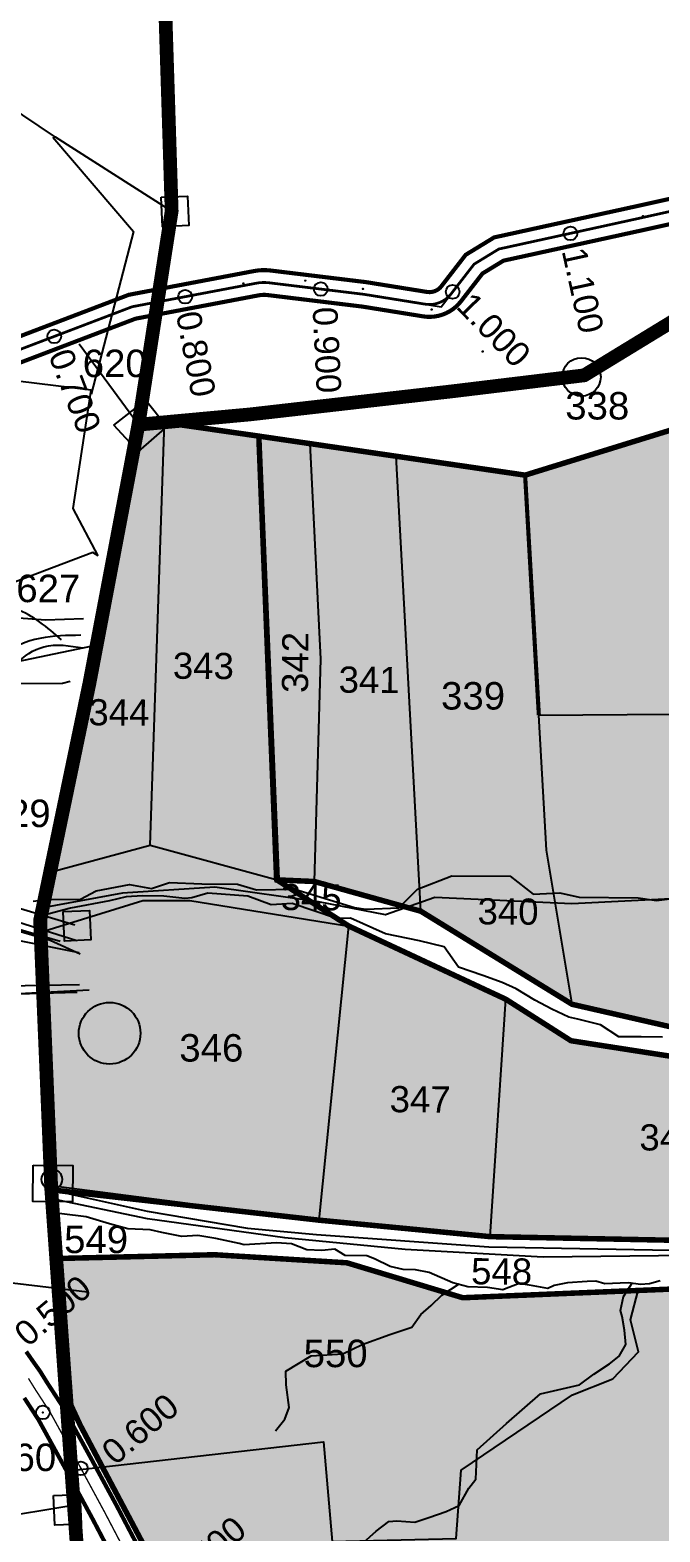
# Model space of a CAD drawing. Header units: inches. Extents: x 215816 to 245985, y 1583903 to 1595496.
# Drawn here: x 222937 to 223395, y 1589748 to 1590841 of the extents above; entities that cross this region are included whole.
import ezdxf
from ezdxf.enums import TextEntityAlignment as Align

# ---------------------------------------------------------------- set-up
doc = ezdxf.new("R2010")
doc.units = ezdxf.units.IN
doc.header["$MEASUREMENT"] = 0
doc.header["$PDMODE"] = 32
doc.header["$PDSIZE"] = 10
doc.linetypes.add('ACAD_ISO03W100', pattern=[30, 12, -18])
doc.linetypes.add('HIDDEN2', pattern=[0.1875, 0.125, -0.0625])
for name, color, linetype in [('BLOCK', 72, 'Continuous'), ('BOUNDRY STONES', 240, 'Continuous'), ('CANAL1', 7, 'Continuous'), ('CSMark', 72, 'Continuous'), ('PLOT', 7, 'Continuous'), ('PLOTS', 7, 'Continuous'), ('PLOTS NO', 7, 'Continuous'), ('ROAD', 1, 'Continuous'), ('ROADS', 1, 'Continuous'), ('STREAM', 4, 'Continuous'), ('STREAMS', 4, 'Continuous'), ('text2', 7, 'Continuous'), ('VILLAGE BOUNDARY STONES', 1, 'Continuous'), ('VILLAGE BOUNDRY', 5, 'Continuous'), ('WUA -18', 3, 'Continuous')]:
    doc.layers.add(name, color=color, linetype=linetype)
doc.styles.add('FONT1', font='Arial')
doc.styles.get("Standard").update_dxf_attribs({"font": 'arial.ttf'})
pattern_1 = [(45, (0, 0), (-0.088388347648, 0.088388347648), [])]

# ---------------------------------------------------------------- blocks, each defined once
blk = doc.blocks.new('CIRCLE-BOX')
for p, q in [((-0.5, 0), (0.5, 0)), ((0, 0.5), (0, -0.5))]:
    blk.add_line(p, q)
blk.add_circle((0, 0), 0.2)

msp = doc.modelspace()

# ---------------------------------------------------------------- hatches: boundary and pattern name
at = {"layer": 'PLOTS NO', "true_color": 0xafd9aa}
h = msp.add_hatch(dxfattribs=at)
h.set_pattern_fill('ANSI31', color=9)
h.set_pattern_definition(pattern_1)
h.paths.add_polyline_path([(224097.22024, 1590324.42202), (224098.02469, 1590230.06473), (224114.85961, 1590231.44868), (224109.74888, 1590096.1288), (223993.19712, 1590079.12515), (223911.72333, 1590063.59869), (223874.51521, 1590079.1338), (223855.50516, 1590041.56498), (223801.37189, 1590027.80934), (223767.82141, 1590030.67635), (223690.10027, 1590022.53766), (223680.30146, 1590036.47274), (223615.8398, 1590053.54569), (223578.45618, 1590058.36957), (223544.09027, 1590093.45281), (223518.89623, 1590107.91187), (223431.59227, 1590109.22299), (223331.39704, 1590132.11556), (223221.18435, 1590199.8988), (223143.65484, 1590221.5337), (223116.66894, 1590222.71366), (223103.21506, 1590545.796), (223140.58209, 1590540.32127), (223203.1699, 1590531.15137), (223297.14113, 1590517.3834), (223504.07205, 1590581.37921), (223569.85732, 1590729.74909), (223647.49093, 1590724.05824), (223706.95809, 1590805.28747), (223809.02996, 1590774.47876), (223857.49216, 1590791.4868), (224031.58451, 1590852.58533), (224017.27854, 1590867.63559), (223950.08058, 1590876.22554), (223910.32065, 1590895.51455), (223891.50001, 1590984.32287), (224011.26846, 1591066.3007), (224050.83878, 1591102.57312), (224092.57296, 1591166.42266), (224129.967, 1591190.14707), (224164.84019, 1591211.13274), (224301.17904, 1591285.44463), (224380.49021, 1591329.53185), (224425.13794, 1591209.37372), (224478.45205, 1591070.79615), (224527.54328, 1590928.09366), (224392.79639, 1590961.29545), (224353.4372, 1591008.56377), (224344.38575, 1590993.60782), (224224.35375, 1591001.26118), (224191.05641, 1591048.89162), (224202.60835, 1590974.43266), (224205.73635, 1590954.27088), (224208.63611, 1590935.58025), (224199.65862, 1590916.25384), (224186.50996, 1590883.34292), (224122.23635, 1590722.46685), (224118.33984, 1590652.92886), (224121.2157, 1590608.14856), (224138.19737, 1590605.63468), (224140.31242, 1590600.11516), (224107.73516, 1590486.73003), (224100.54634, 1590482.92417), (224100.53285, 1590433.50666)])
at = {"layer": 'PLOTS NO', "true_color": 0xf7abae}
h = msp.add_hatch(dxfattribs=at)
h.set_pattern_fill('ANSI31', color=241)
h.set_pattern_definition(pattern_1)
edge = h.paths.add_edge_path()
edge.add_line((222952.08824, 1589997.25257), (222947.00147, 1590197.14587))
edge.add_line((222947.00147, 1590197.14587), (222951.26414, 1590228.44306))
edge.add_line((222951.26414, 1590228.44306), (223015.54163, 1590554.13017))
edge.add_line((223015.54163, 1590554.13017), (223033.79205, 1590555.80739))
edge.add_line((223033.79205, 1590555.80739), (223103.21506, 1590545.796))
edge.add_line((223103.21506, 1590545.796), (223116.1894, 1590222.844))
edge.add_line((223116.1894, 1590222.844), (223168.69558, 1590189.12739))
edge.add_line((223168.69558, 1590189.12739), (223283.15755, 1590135.77649))
edge.add_line((223283.15755, 1590135.77649), (223330.5444, 1590105.60703))
edge.add_line((223330.5444, 1590105.60703), (223467.67009, 1590084.2574))
edge.add_line((223467.67009, 1590084.2574), (223507.42347, 1590065.97225))
edge.add_line((223507.42347, 1590065.97225), (223623.76131, 1590012.46095))
edge.add_line((223623.76131, 1590012.46095), (223658.70547, 1590011.59992))
edge.add_line((223658.70547, 1590011.59992), (223690.89268, 1590014.97045))
edge.add_line((223690.89268, 1590014.97045), (223691.46767, 1590009.47957))
edge.add_line((223691.46767, 1590009.47957), (223844.77168, 1590021.3216))
edge.add_line((223844.77168, 1590021.3216), (223902.60385, 1590033.73165))
edge.add_line((223902.60385, 1590033.73165), (224007.89693, 1590047.61241))
edge.add_line((224007.89693, 1590047.61241), (224091.80249, 1590062.72355))
edge.add_line((224091.80249, 1590062.72355), (224149.18542, 1590063.34613))
edge.add_line((224149.18542, 1590063.34613), (224264.29838, 1590040.3073))
edge.add_line((224264.29838, 1590040.3073), (224326.67591, 1590074.2266))
edge.add_line((224326.67591, 1590074.2266), (224500.37823, 1590103.49531))
edge.add_line((224500.37823, 1590103.49531), (224544.50744, 1590115.85602))
edge.add_line((224544.50744, 1590115.85602), (224565.45675, 1590117.64295))
edge.add_line((224565.45675, 1590117.64295), (224631.19522, 1590123.25028))
edge.add_line((224631.19522, 1590123.25028), (224764.56663, 1590151.52565))
edge.add_line((224764.56663, 1590151.52565), (224842.42378, 1590170.44308))
edge.add_line((224842.42378, 1590170.44308), (224943.0893, 1590194.9024))
edge.add_line((224943.0893, 1590194.9024), (224951.57406, 1590195.30471))
edge.add_line((224951.57406, 1590195.30471), (224963.80533, 1590195.88465))
edge.add_line((224963.80533, 1590195.88465), (225151.65022, 1590208.58171))
edge.add_line((225151.65022, 1590208.58171), (225206.92756, 1590216.04718))
edge.add_line((225206.92756, 1590216.04718), (225300.80839, 1590249.87734))
edge.add_line((225300.80839, 1590249.87734), (225339.59234, 1590253.2556))
edge.add_line((225339.59234, 1590253.2556), (225535.98446, 1590256.87991))
edge.add_line((225535.98446, 1590256.87991), (225640.19525, 1590245.9963))
edge.add_line((225640.19525, 1590245.9963), (225693.23106, 1590227.87902))
edge.add_line((225693.23106, 1590227.87902), (225803.27798, 1590203.17581))
edge.add_line((225803.27798, 1590203.17581), (225890.07972, 1590188.59141))
edge.add_line((225890.07972, 1590188.59141), (226016.74546, 1590159.35181))
edge.add_line((226016.74546, 1590159.35181), (226080.31327, 1590150.93245))
edge.add_line((226080.31327, 1590150.93245), (226080.77066, 1590110.14577))
edge.add_line((226080.77066, 1590110.14577), (226086.12003, 1590098.93576))
edge.add_line((226086.12003, 1590098.93576), (226136.56199, 1590081.96527))
edge.add_line((226136.56199, 1590081.96527), (226134.87541, 1590008.09239))
edge.add_line((226134.87541, 1590008.09239), (226102.58255, 1589949.34068))
edge.add_line((226102.58255, 1589949.34068), (226098.98916, 1589942.80307))
edge.add_line((226098.98916, 1589942.80307), (226054.75494, 1589885.00889))
edge.add_line((226054.75494, 1589885.00889), (225992.97834, 1589815.41427))
edge.add_line((225992.97834, 1589815.41427), (225980.00392, 1589795.64789))
edge.add_line((225980.00392, 1589795.64789), (225929.71883, 1589719.03909))
edge.add_line((225929.71883, 1589719.03909), (225866.64022, 1589622.93953))
edge.add_line((225866.64022, 1589622.93953), (225784.87847, 1589502.74117))
edge.add_line((225784.87847, 1589502.74117), (225778.15699, 1589494.46704))
edge.add_line((225778.15699, 1589494.46704), (225769.69718, 1589478.61132))
edge.add_line((225769.69718, 1589478.61132), (225570.09277, 1589502.35963))
edge.add_line((225570.09277, 1589502.35963), (225530.96674, 1589507.01472))
edge.add_line((225530.96674, 1589507.01472), (225501.4965, 1589517.5142))
edge.add_line((225501.4965, 1589517.5142), (225458.48671, 1589530.30293))
edge.add_line((225458.48671, 1589530.30293), (225341.35958, 1589574.2365))
edge.add_line((225341.35958, 1589574.2365), (225314.00156, 1589584.95926))
edge.add_line((225314.00156, 1589584.95926), (225236.25311, 1589615.22708))
edge.add_line((225236.25311, 1589615.22708), (225191.15303, 1589631.57733))
edge.add_line((225191.15303, 1589631.57733), (225018.66174, 1589679.93301))
edge.add_line((225018.66174, 1589679.93301), (224902.76914, 1589710.67579))
edge.add_line((224902.76914, 1589710.67579), (224837.29806, 1589732.25983))
edge.add_line((224837.29806, 1589732.25983), (224803.96237, 1589739.07004))
edge.add_line((224803.96237, 1589739.07004), (224767.72931, 1589751.19713))
edge.add_line((224767.72931, 1589751.19713), (224550.35438, 1589804.67903))
edge.add_line((224550.35438, 1589804.67903), (224472.08008, 1589826.3955))
edge.add_line((224472.08008, 1589826.3955), (224254.01147, 1589867.79887))
edge.add_line((224254.01147, 1589867.79887), (224005.91563, 1589912.3533))
edge.add_line((224005.91563, 1589912.3533), (223895.44278, 1589930.76023))
edge.add_line((223895.44278, 1589930.76023), (223693.77288, 1589953.06329))
edge.add_line((223693.77288, 1589953.06329), (223637.3089, 1589958.47774))
edge.add_line((223637.3089, 1589958.47774), (223552.84146, 1589959.34639))
edge.add_line((223552.84146, 1589959.34639), (223516.25781, 1589959.90911))
edge.add_line((223516.25781, 1589959.90911), (223480.5266, 1589958.82978))
edge.add_line((223480.5266, 1589958.82978), (223271.58606, 1589962.97926))
edge.add_line((223271.58606, 1589962.97926), (223147.09254, 1589974.96156))
edge.add_line((223147.09254, 1589974.96156), (222952.0967, 1589997.04988))
at = {"layer": 'PLOTS NO', "true_color": 0x105689}
h = msp.add_hatch(color=146, dxfattribs=at)
h.dxf.hatch_style = 1
h.paths.add_polyline_path([(225088.36818, 1589300.66742), (224982.7409, 1589217.45894), (224929.11812, 1589160.94402), (224833.19486, 1589054.78051), (224769.80775, 1589011.29083), (224687.89987, 1589009.47113), (224667.56083, 1589106.79798), (224628.87469, 1589103.07805), (224621.8311, 1589071.34298), (224455.93064, 1589023.91483), (224456.44401, 1589075.81562), (224546.54697, 1589096.64544), (224468.17331, 1589125.20752), (224423.9857, 1589136.5558), (224412.39434, 1589195.55842), (224380.41551, 1589201.47172), (224321.28071, 1589217.29548), (224252.94593, 1589206.20506), (224238.41943, 1589202.02028), (224246.22835, 1589351.44682), (224081.11671, 1589355.63171), (224052.71077, 1589359.33575), (224051.67731, 1589343.33714), (223839.14258, 1589342.69334), (223732.95048, 1589338.56466), (223736.30746, 1589419.37896), (223678.81619, 1589419.5609), (223480.91859, 1589410.38207), (223224.13362, 1589406.10463), (223220.87595, 1589369.8701), (223139.53815, 1589370.68087), (223150.00576, 1589480.72659), (223138.9149, 1589541.90641), (223095.53528, 1589615.34441), (223025.55793, 1589726.79989), (222973.21979, 1589825.54815), (222964.37564, 1589844.5507), (222955.68138, 1589947.03089), (223070.92994, 1589949.79976), (223167.3473, 1589943.93009), (223251.72919, 1589918.49964), (223432.02606, 1589925.96583), (223487.26256, 1589938.39218), (223632.95212, 1589937.73997), (223694.37418, 1589932.30586), (223906.41991, 1589913.54581), (223999.11358, 1589893.55705), (224004.84371, 1589893.90194), (224026.08082, 1589894.76274), (224138.11464, 1589866.33602), (224329.40857, 1589828.67042), (224369.93724, 1589824.78901), (224429.37022, 1589811.92519), (224523.95936, 1589791.4521), (224644.809, 1589758.95545), (224758.15719, 1589731.39467), (224812.90808, 1589715.60304), (224951.6065, 1589674.79778), (224971.7873, 1589671.76907), (225187.6479, 1589609.98878), (225203.79632, 1589593.09417), (225180.62837, 1589462.1215), (225172.92724, 1589422.56073), (225170.67772, 1589396.64103), (225122.10289, 1589331.02079), (225104.25986, 1589313.18619)])

# ---------------------------------------------------------------- linework, layer by layer
at = {"color": 6}
msp.add_point((222946, 1589835, 64), dxfattribs=at)
at = {"color": 3}
msp.add_point((222973.67241, 1589794.23177), dxfattribs=at)
at = {"layer": 'BOUNDRY STONES'}
msp.add_lwpolyline([(223015.54163, 1590554.13017), (222972.44813, 1590612.78706)], dxfattribs=at)
for points in [[(222997.53213, 1590553.80178), (223021.04336, 1590572.05461), (223036.13851, 1590552.817), (223015.46115, 1590534.54389)], [(222938.76772, 1590015.05138), (222967.81486, 1590014.84351), (222967.62474, 1589988.276), (222938.57759, 1589988.48387)]]:
    msp.add_lwpolyline(points, close=True, dxfattribs=at)
for centre, radius in [((223338.21919, 1590588.91442), 13.978), ((222952.50931, 1590004.67974), 7.43909)]:
    msp.add_circle(centre, radius, dxfattribs=at)
at = {"layer": 'CANAL1', "color": 200, "linetype": 'ByBlock', "ltscale": 40, "const_width": 3}
for points in [[(222370.46185, 1590269.84605), (222387.66411, 1590321.45284), (222397.28327, 1590340.69115), (222406.29359, 1590353.08034), (222520.10775, 1590454.24849, -0.086601944), (222531.51233, 1590461.30156), (222818.72406, 1590576.38297), (223008.54115, 1590648.69424), (223099.74484, 1590665.97494, -0.0772232431), (223111.71368, 1590666.37141), (223181.25781, 1590657.91334), (223225.7073, 1590650.76967, 0.2744292189), (223236.15072, 1590654.8964), (223253.89585, 1590677.8172), (223274.59718, 1590690.46801), (223381.06092, 1590713.78864), (223456.43721, 1590730.53892, -0.1408321229)], [(222387.53815, 1590264.15395), (222404.33589, 1590314.54716), (222412.71673, 1590331.30885), (222419.70641, 1590340.91966), (222532.0663, 1590440.79512, -0.086601944), (222538.20723, 1590444.59293), (222825.27594, 1590559.61703), (223013.45885, 1590631.30576), (223103.09574, 1590648.28959, -0.0772232431), (223109.54051, 1590648.50308), (223178.74219, 1590640.08666), (223222.8511, 1590632.99773, 0.2744292189), (223250.38375, 1590643.87729), (223266.10415, 1590664.1828), (223281.40282, 1590673.53199), (223384.93908, 1590696.21136), (223460.34196, 1590712.96756, -0.1408321229)]]:
    msp.add_lwpolyline(points, format="xyb", dxfattribs=at)
at = {"layer": 'CANAL1', "color": 1, "linetype": 'HIDDEN2', "ltscale": 5, "const_width": 2}
msp.add_lwpolyline([(222379, 1590267), (222396, 1590318), (222405, 1590336), (222413, 1590347), (222526.08703, 1590447.5218, -0.086601944), (222534.85978, 1590452.94724), (222822, 1590568), (223011, 1590640), (223101.42029, 1590657.13227, -0.0772232431), (223110.6271, 1590657.43725), (223180, 1590649), (223224.2792, 1590641.8837, 0.2744292189), (223243.26723, 1590649.38684), (223260, 1590671), (223278, 1590682), (223383, 1590705), (223458.38958, 1590721.75324, -0.1408321229)], format="xyb", dxfattribs=at)
at = {"layer": 'CANAL1', "color": 1, "ltscale": 4, "const_width": 3}
for points in [[(222933.80687, 1589879.27343), (222939.65421, 1589870.9033), (222943.7769, 1589865.15085), (222949.28173, 1589856.31245), (222959.94197, 1589839.91747), (222979.97748, 1589803.4755), (222999.61576, 1589767.20317), (223016.67778, 1589734.65474)], [(222932.40827, 1589845.57355), (222942.77203, 1589829.63453), (222962.42052, 1589793.8965), (222981.96424, 1589757.79883), (222999.07822, 1589725.15126)]]:
    msp.add_lwpolyline(points, dxfattribs=at)
at = {"layer": 'CANAL1', "color": 1, "linetype": 'HIDDEN2', "ltscale": 40, "const_width": 1}
msp.add_lwpolyline([(222935.41699, 1589859.78266), (222940.80199, 1589851.13666), (222951.31399, 1589834.96966), (222971.15599, 1589798.87966), (222990.74699, 1589762.69466), (223007.83499, 1589730.09666)], dxfattribs=at)
at = {"layer": 'CSMark', "linetype": 'Continuous'}
for p in [(223330.16014, 1590693.42555), (223049.57474, 1590647.3089), (223148.33284, 1590652.85141), (223244.38461, 1590650.83012), (222954.2402, 1590618.37722)]:
    msp.add_point(p, dxfattribs=at)
at = {"layer": 'PLOT'}
for points in [[(223039.74176, 1590709.64166), (222955.24767, 1590763.35286), (222849.24741, 1590834.6194), (222738.55073, 1590833.93276), (222581.41662, 1590878.59639), (222504.11184, 1590858.30687), (222487.38657, 1590709.02318), (222377.94717, 1590714.97424), (222314.75729, 1590726.74471), (222353.47971, 1590944.28918)], [(222986.28789, 1590458.6938), (222967.92386, 1590493.10407), (222981.09701, 1590579.29142), (222887.79287, 1590590.64169), (222812.23628, 1590592.6808), (222704.18293, 1590594.71225), (222538.71037, 1590607.59808), (222525.05166, 1590590.02855), (222512.88642, 1590595.61974), (222512.9629, 1590707.12392), (222532.02036, 1590716.99591), (222541.18572, 1590808.83033), (222504.11184, 1590858.30687)], [(220463.65308, 1590822.56167), (220794.69937, 1590771.69046), (220843.00966, 1590766.7813), (220908.74046, 1590757.30781), (220947.2879, 1590752.3969), (220956.10672, 1590751.50704), (220973.10127, 1590775.20176), (221077.47883, 1590763.38905), (221286.97386, 1590736.08559), (221369.94745, 1590728.87955), (221475.99311, 1590725.0418), (221603.99051, 1590660.25522), (221779.40968, 1590572.67321), (221847.6671, 1590547.32015), (222117.12388, 1590453.7959), (222426.76591, 1590340.55005), (222681.79154, 1590255.91574), (222819.13988, 1590217.22308), (222951.14311, 1590178.80839), (222973.16414, 1590168.84195)], [(222986.28789, 1590458.6938), (222982.38925, 1590461.01574), (222906.57493, 1590432.49387), (222808.27341, 1590438.95048), (222768.50797, 1590447.24397), (222688.32111, 1590437.48494), (222580.83607, 1590455.84553), (222572.87115, 1590547.02647), (222538.71037, 1590607.59808), (222573.44587, 1590777.89702), (222541.18572, 1590808.83033)], [(222953.25122, 1590763.46767), (223012.06281, 1590694.85188), (222981.05771, 1590576.24251)], [(221483.30848, 1590731.67172), (221589.94841, 1590680.66953), (221778.90041, 1590584.76537), (221880.98443, 1590549.66328), (222016.71773, 1590502.14856), (222106.82323, 1590469.3489), (222181.54217, 1590441.98427), (222339.33384, 1590382.23424), (222592.88102, 1590297.9782), (222820.75981, 1590234.67066), (222853.53424, 1590224.67029), (222969.21423, 1590190.0191)], [(222965.72555, 1590367.10647), (222960.23811, 1590365.60332), (222887.58461, 1590365.13522), (222767.4761, 1590363.13267), (222595.0516, 1590339.3404), (222529.92464, 1590358.08926), (222434.29658, 1590385.80054), (222347.59091, 1590442.01637), (222200.15258, 1590536.2069), (222126.619, 1590580.68679), (222045.15449, 1590635.72284), (221970.3758, 1590665.09175)], [(221987.43532, 1590669.24293), (222047.90175, 1590640.88424), (222126.25565, 1590592.30819), (222203.54167, 1590545.38878), (222271.89822, 1590501.27686), (222333.65349, 1590463.60834), (222436.98132, 1590394.81889), (222545.03265, 1590375.62343), (222610.01402, 1590355.83898), (222622.67451, 1590377.50934), (222714.53663, 1590410.88573), (222818.12463, 1590422.90243), (222911.8474, 1590414.60564), (222947.8453, 1590412.12808), (222975.63444, 1590412.94219)], [(221846.89235, 1590543.1255), (221883.84331, 1590532.13424), (221974.52501, 1590498.4901), (222105.24587, 1590453.03465), (222181.68418, 1590425.49539), (222335.46771, 1590369.94674), (222427.23331, 1590337.68453), (222587.30025, 1590280.57106), (222701.64952, 1590241.22392), (222779.80127, 1590218.95403), (222804.58231, 1590207.65089), (222876.55892, 1590189.06025), (222972.11274, 1590169.81594)], [(222136.72532, 1590219.21215), (222185.78163, 1590216.4771), (222272.29842, 1590180.86842), (222296.69794, 1590178.43969), (222553.83007, 1590170.88188), (222623.23432, 1590134.4517), (222619.77072, 1590117.40997), (222631.43701, 1590108.43184), (222643.9932, 1590055.86843), (222601.40383, 1589952.36441), (222650.0147, 1589951.72034), (222805.14815, 1589909.96556), (222831.65012, 1589939.29406), (222927.65561, 1589928.9219), (222978.42467, 1589922.84097)], [(222747.49673, 1590168.56783), (222769.57738, 1590158.83751), (222859.16329, 1590150.10202), (222906.56588, 1590145.39913), (222972.62111, 1590146.59491)], [(222970.93623, 1590140.704), (222909.97504, 1590138.92676), (222767.02858, 1590147.74179), (222742.10677, 1590155.5917), (222707.28781, 1590142.75759), (222676.84491, 1590138.8654), (222631.43701, 1590108.43184), (222571.56779, 1590077.07656), (222487.89086, 1590070.72528), (222424.15374, 1590070.02268), (222289.23679, 1590027.55024), (222209.07527, 1590024.55644)], [(221871.32197, 1589602.09288), (221993.53757, 1589643.38382), (222062.77466, 1589688.00147), (222113.5543, 1589640.09879), (222216.43873, 1589590.81536), (222346.55414, 1589743.31273), (222482.88691, 1589854.56437), (222653.51697, 1589840.3943), (222799.79128, 1589794.97853), (222913.44725, 1589758.4304), (222963.45372, 1589766.75383)]]:
    msp.add_lwpolyline(points, dxfattribs=at)
at = {"layer": 'PLOTS', "const_width": 3}
msp.add_lwpolyline([(223307.14945, 1590342.7137), (223297.14113, 1590517.3834), (223504.07205, 1590581.37921), (223569.85732, 1590729.74909)], dxfattribs=at)
at = {"layer": 'PLOTS'}
for points in [[(223024.02708, 1590247.89516), (223034.46296, 1590555.86905)], [(223034.46296, 1590555.86905), (223297.14113, 1590517.3834)], [(223103.21506, 1590545.796), (223112.38364, 1590317.57557), (223116.1894, 1590222.844)], [(223143.65484, 1590221.5337), (223148.45704, 1590383.52808), (223140.58209, 1590540.32127)], [(223221.18435, 1590199.8988), (223203.1699, 1590531.15137)], [(223518.89623, 1590107.91187), (223431.59227, 1590109.22299), (223331.39704, 1590132.11556), (223312.78321, 1590244.39063), (223307.14945, 1590342.7137), (223403.47707, 1590343.28349), (223496.9339, 1590351.478), (223493.85621, 1590450.03337), (223607.9787, 1590443.35184)], [(222951.26414, 1590228.44306), (223024.02708, 1590247.89516), (223116.66894, 1590222.71366), (223150.18951, 1590221.24798), (223221.18435, 1590199.8988), (223331.39704, 1590132.11556)], [(222944.26487, 1590184.63692), (223018.81465, 1590207.68711), (223053.03767, 1590207.69896), (223168.69558, 1590189.12739), (223283.15755, 1590135.77649), (223330.5444, 1590105.60703), (223467.67009, 1590084.2574), (223507.42347, 1590065.97225), (223592.87881, 1590026.66581), (223623.76131, 1590012.46095), (223658.70547, 1590011.59992), (223690.89268, 1590014.97045), (223690.10027, 1590022.53766), (223678.25581, 1590039.38191)], [(222951.96663, 1590000.16531), (223147.09254, 1589974.96156), (223168.69558, 1590189.12739)], [(223147.09254, 1589974.96156), (223271.58606, 1589962.97926), (223283.15755, 1590135.77649)], [(223271.58606, 1589962.97926), (223480.5266, 1589958.82978), (223514.91372, 1589999.47622), (223507.42347, 1590065.97225)], [(222955.68138, 1589947.03089), (223070.92994, 1589949.79976), (223167.3473, 1589943.93009), (223251.72919, 1589918.49964), (223334.68001, 1589921.93468), (223432.02606, 1589925.96583)], [(222966.73637, 1589792.7746), (223150.2176, 1589813.46822), (223156.72177, 1589740.98196), (223246.84991, 1589743.13378), (223250.56422, 1589792.8905), (223331.70779, 1589847.80225), (223361.04372, 1589859.52458), (223379.68999, 1589879.07937), (223373.88701, 1589902.38878), (223379.37151, 1589923.78538)]]:
    msp.add_lwpolyline(points, dxfattribs=at)
at = {"layer": 'ROAD'}
for points in [[(222970.6864, 1590178.3123), (222373.5778, 1590367.20935), (222011.43076, 1590500.53724), (221780.64498, 1590582.4987), (221587.70582, 1590675.81742), (221484.12062, 1590725.15306)], [(222958.44654, 1590177.90549), (222765.11225, 1590234.21168), (222423.91339, 1590343.11146), (222130.59149, 1590451.35825)], [(222631.52191, 1590278.27113), (222687.05733, 1590307.7808), (222780.51493, 1590339.76717), (222846.3568, 1590357.98483), (222893.45072, 1590374.58192), (222982.02347, 1590393.03105)], [(222706.77444, 1590159.19524), (222750.46551, 1590159.9258), (222778.95007, 1590153.34168), (222909.97504, 1590138.92676), (222979.71992, 1590142.78217)]]:
    msp.add_lwpolyline(points, dxfattribs=at)
at = {"layer": 'ROADS'}
for points in [[(223500.04128, 1590213.70253), (223331.11824, 1590205.26728), (223231.44169, 1590209.93255), (223195.44287, 1590197.19149), (223146.72862, 1590206.6213), (223071.29874, 1590217.39393), (223003.81959, 1590213.06652), (222945.83717, 1590202.35955)], [(222952.0967, 1589997.04988), (223021.90027, 1589981.52616), (223094.93876, 1589969.11211), (223145.13689, 1589964.41749), (223270.78533, 1589955.57064), (223442.92227, 1589952.47338)], [(223457.45662, 1589949.73632), (223310.37413, 1589947.98851), (223209.87105, 1589953.71992), (223122.22487, 1589962.05222), (223022.22696, 1589975.97146), (222952.55863, 1589990.60442)]]:
    msp.add_lwpolyline(points, dxfattribs=at)
at = {"layer": 'STREAM'}
for points in [[(222959.62426, 1590397.54059), (222926.61845, 1590419.53064), (222879.19457, 1590422.89821), (222821.46807, 1590431.59551), (222759.22448, 1590432.16832), (222743.5044, 1590434.18124), (222693.86501, 1590418.86173), (222638.32803, 1590399.01275), (222604.44534, 1590365.50389), (222582.27403, 1590356.59112), (222508.56461, 1590371.88514), (222439.76377, 1590389.53443), (222403.74127, 1590410.78032), (222362.67938, 1590439.50673), (222322.84134, 1590464.23896), (222252.18188, 1590508.74171), (222201.40524, 1590539.38473), (222152.40059, 1590571.32576), (222110.38299, 1590595.47716), (222081.8015, 1590614.00807), (222048.65986, 1590639.03927), (222021.71682, 1590648.19689), (221979.7696, 1590665.52156), (221943.54568, 1590677.61675), (221891.52892, 1590699.19728), (221855.71801, 1590708.8731), (221811.18297, 1590709.0177), (221731.33717, 1590721.29823), (221695.72998, 1590726.41231), (221645.59945, 1590735.7535), (221617.03943, 1590746.97199), (221568.02969, 1590754.3786), (221519.66323, 1590772.02611), (221463.98934, 1590803.05992), (221443.57412, 1590809.46174), (221407.88772, 1590802.68805), (221384.77043, 1590787.63857), (221378.63866, 1590767.86246), (221367.67521, 1590760.66901), (221320.02477, 1590773.80922), (221289.36689, 1590791.0285), (221241.17469, 1590818.43495), (221198.57796, 1590836.64479), (221163.18234, 1590830.1888), (221136.99745, 1590836.02831), (221122.83291, 1590878.50736), (221114.75143, 1590909.22837), (221113.63797, 1590934.166), (221100.09913, 1590957.32996), (221104.41081, 1591004.04048), (221087.45355, 1591042.28801), (221072.77862, 1591063.57288), (221068.54214, 1591076.48686), (221060.93592, 1591096.56374), (221032.44678, 1591118.01441), (221028.71609, 1591140.09268), (221009.28302, 1591179.14382), (220999.99942, 1591223.37697), (221011.90427, 1591264.13208), (221032.0275, 1591305.25414), (221044.67124, 1591336.29108), (221054.97727, 1591351.37799), (221091.84041, 1591360.60997), (221110.50684, 1591414.30149), (221151.33283, 1591421.50805), (221259.16421, 1591413.99667), (221325.04854, 1591386.59395), (221385.02268, 1591359.90617), (221428.11684, 1591316.31364), (221479.84908, 1591265.76541), (221530.28188, 1591255.29212), (221601.47113, 1591273.64294), (221635.67087, 1591275.65937), (221697.60183, 1591256.17929), (221770.50125, 1591247.19858), (221854.99022, 1591252.92869), (221909.50486, 1591260.74646), (221969.12637, 1591263.89797), (222027.30311, 1591266.49555), (222081.52514, 1591269.8954), (222120.87174, 1591288.29271), (222193.91921, 1591335.82164), (222256.96832, 1591371.91779), (222330.34932, 1591407.00695), (222422.14967, 1591413.55295), (222475.52482, 1591413.97843), (222520.28367, 1591420.87117), (222558.38177, 1591434.31848), (222582.8348, 1591446.17768), (222598.23907, 1591452.24917), (222653.80635, 1591452.87543), (222692.3406, 1591456.55367), (222719.01091, 1591462.63877), (222747.07333, 1591459.4869), (222774.83043, 1591463.17338), (222807.778, 1591482.26385)], [(222973.51328, 1590400.77431), (222943.73843, 1590398.52359), (222918.30485, 1590385.77995), (222907.85787, 1590367.8093), (222886.9985, 1590347.42549), (222877.27949, 1590329.6716), (222859.4142, 1590283.27695), (222843.95688, 1590266.00387), (222829.41637, 1590244.71812), (222820.31863, 1590229.57155), (222786.1164, 1590214.96235), (222774.31095, 1590205.70383), (222749.37339, 1590185.98066), (222721.41719, 1590167.78101), (222678.08231, 1590150.07169), (222634.38002, 1590129.32643), (222615.86777, 1590110.25866), (222593.65413, 1590105.74949), (222567.93658, 1590103.49569), (222539.17371, 1590090.9719), (222504.77301, 1590089.06741), (222481.37077, 1590084.52167), (222425.86702, 1590077.97257), (222394.57192, 1590068.46804), (222337.71387, 1590061.50723), (222301.8552, 1590046.82407), (222271.74169, 1590039.76762), (222232.45213, 1590014.52326), (222206.80983, 1590002.32307), (222195.35913, 1589994.4416), (222180.65649, 1589989.17877), (222161.02072, 1589987.01226)], [(222233.91157, 1589969.44606), (222253.52815, 1589988.56313), (222257.77972, 1590000.72951), (222271.84675, 1590016.09797), (222290.61697, 1590033.51897), (222320.23444, 1590047.55494), (222384.71436, 1590062.28041), (222420.09137, 1590071.23017), (222453.12164, 1590074.91602), (222490.7086, 1590075.67299), (222520.20619, 1590082.18711), (222542.06351, 1590080.03072), (222571.05495, 1590095.69704), (222603.73349, 1590098.99866), (222644.69494, 1590123.30664), (222681.69846, 1590143.47878), (222738.57494, 1590162.41696), (222758.12924, 1590187.05887), (222781.19825, 1590203.19778), (222805.4466, 1590214.67488), (222846.1699, 1590244.3156), (222857.62608, 1590268.59595), (222878.09101, 1590293.92159), (222886.96089, 1590326.56217), (222892.73752, 1590341.74472), (222911.63878, 1590356.92044), (222926.84979, 1590379.71016), (222946.56966, 1590392.38295), (222975.18755, 1590391.63392)]]:
    msp.add_spline(points, degree=3, dxfattribs=at)
at = {"layer": 'STREAMS'}
for points in [[(222938.86931, 1590207.11057), (222948.44935, 1590208.40841), (222973.4029, 1590208.57146), (222984.72625, 1590214.63929), (223009.02801, 1590219.24784), (223025.07285, 1590216.40019), (223038.09289, 1590220.74786), (223061.67197, 1590219.89593), (223087.64851, 1590219.71003), (223101.63279, 1590215.51069), (223129.32321, 1590215.99573), (223172.98026, 1590202.70239), (223181.17361, 1590201.27733), (223205.10914, 1590202.47247), (223218.87875, 1590216.03809), (223243.90083, 1590225.76553), (223286.28354, 1590225.46223), (223302.9387, 1590212.36209), (223322.42844, 1590213.24743), (223336.42005, 1590210.07285), (223379.48642, 1590209.76466), (223392.80181, 1590207.61978), (223415.89944, 1590210.55818)], [(223397.16336, 1590108.24574), (223381.78253, 1590108.35581), (223365.37626, 1590108.47321), (223352.10732, 1590117.10828), (223335.58073, 1590121.23656), (223329.09637, 1590122.6494), (223316.49153, 1590128.54684), (223304.23327, 1590135.12504), (223290.62011, 1590143.42095), (223280.39797, 1590147.93495), (223266.42102, 1590153.15905), (223248.68909, 1590159.09319), (223238.1985, 1590173.85723), (223220.11509, 1590178.42748), (223195.54, 1590183.38581), (223169.98592, 1590194.84158), (223159.72956, 1590194.5734), (223127.53843, 1590205.4188), (223112.15027, 1590204.5041), (223095.10443, 1590210.77495), (223066.06643, 1590213.03238), (223054.42094, 1590209.69969), (223049.28905, 1590209.05322), (223033.92044, 1590210.87121), (223018.5396, 1590210.98128), (223006.57188, 1590210.38373), (222994.58697, 1590207.39504), (222966.17875, 1590202.13268), (222947.00147, 1590197.14587), (222942.209, 1590196.15535)], [(223395.48403, 1589930.83628), (223387.80268, 1589928.66702), (223381.12282, 1589928.22058), (223372.47534, 1589929.271), (223366.29172, 1589929.06812), (223355.16093, 1589928.65349), (223348.74599, 1589930.67646), (223342.31337, 1589930.22825), (223328.11606, 1589929.29743), (223318.211, 1589927.39125), (223313.74415, 1589925.19903), (223303.1256, 1589927.25208), (223292.75074, 1589928.8091), (223280.84809, 1589924.19875), (223269.73321, 1589926.00823), (223255.39313, 1589926.35798), (223244.53433, 1589929.40131), (223227.27837, 1589936.9388), (223217.39984, 1589938.73939), (223208.2525, 1589939.05201), (223198.87206, 1589941.34332), (223187.53639, 1589946.86138), (223181.86333, 1589948.87904), (223166.03967, 1589949.2394), (223158.6533, 1589953.74066), (223149.00256, 1589952.8212), (223138.12616, 1589953.39332), (223127.02887, 1589957.67397), (223116.15424, 1589958.4932), (223092.53317, 1589956.95607), (223088.8311, 1589957.97109), (223071.79408, 1589961.55289), (223058.70459, 1589963.87074), (223047.0757, 1589962.96543), (223032.50784, 1589966.03527), (223024.1129, 1589967.82528), (223007.79821, 1589968.68344), (222994.47024, 1589972.2387), (222977.44383, 1589977.30319), (222959.65608, 1589979.65467), (222953.97241, 1589980.18963)], [(223115.34259, 1589821.69941), (223122.10941, 1589830.0914), (223125.39888, 1589838.50827), (223123.03403, 1589855.15778), (223122.85666, 1589865.08896), (223141.31726, 1589876.12798), (223164.42976, 1589877.70032), (223178.38919, 1589884.55134), (223198.56013, 1589891.60619), (223214.74443, 1589896.95179), (223221.27, 1589906.33852), (223228.76781, 1589912.73929), (223236.52285, 1589920.37944), (223249.00261, 1589928.73055)], [(223179.56285, 1589740.20144), (223188.56519, 1589748.57747), (223197.80522, 1589755.46226), (223203.77185, 1589756.16429), (223216.92931, 1589755.07716), (223227.13811, 1589758.47954), (223239.58945, 1589762.85889), (223249.06014, 1589767.25961), (223256.10559, 1589779.86981), (223261.36787, 1589786.28658), (223262.26762, 1589807.87766), (223283.54714, 1589826.95013), (223308.29377, 1589848.6188), (223336.65798, 1589855.11854), (223347.14532, 1589862.73913), (223358.6262, 1589870.35266), (223365.62191, 1589876.0123), (223370.40162, 1589884.41851), (223369.48268, 1589894.85148), (223367.81507, 1589904.79328), (223366.60507, 1589909.27043), (223368.91343, 1589919.43203), (223375.44433, 1589929.56344)]]:
    msp.add_lwpolyline(points, dxfattribs=at)
at = {"layer": 'text2', "linetype": 'Continuous'}
msp.add_lwpolyline([(222379, 1590267), (222396, 1590318), (222405, 1590336), (222413, 1590347), (222530, 1590451), (222822, 1590568), (223011, 1590640), (223106, 1590658), (223180, 1590649), (223236, 1590640), (223260, 1590671), (223278, 1590682), (223383, 1590705), (223464, 1590723)], dxfattribs=at)
at = {"layer": 'text2'}
msp.add_circle((222994.57373, 1590111.04229), 22.43387, dxfattribs=at)
msp.add_circle((222994.57373, 1590111.04229), 22.43387, dxfattribs=at)
at = {"layer": 'VILLAGE BOUNDARY STONES'}
for points in [[(223032.14634, 1590719.72541), (223051.19077, 1590720.57574), (223052.15176, 1590699.05291), (223033.10733, 1590698.20258)], [(222960.82169, 1590199.68901), (222979.86613, 1590200.53934), (222980.82712, 1590179.01651), (222961.78268, 1590178.16618)], [(222953.74923, 1589774.39145), (222972.79366, 1589775.24178), (222973.75465, 1589753.71895), (222954.71022, 1589752.86862)]]:
    msp.add_lwpolyline(points, close=True, dxfattribs=at)
at = {"layer": 'VILLAGE BOUNDRY', "linetype": 'ACAD_ISO03W100', "const_width": 10}
for points in [[(221360.14209, 1591718.06779), (221639.45704, 1591698.55044), (221602.10983, 1591554.39476), (221795.68339, 1591549.78421), (221602.10983, 1591554.39476), (221795.68339, 1591549.78421), (221927.41969, 1591546.85402), (222177.84986, 1591544.47508), (222439.51024, 1591550.74282), (222558.82197, 1591554.6544), (223147.28621, 1591354.68322), (223320.33396, 1591454.48453), (223147.28621, 1591354.68322), (223026.99277, 1591111.60529), (223039.74176, 1590709.64166), (223015.54163, 1590554.13017)], [(222746.68442, 1589104.21185), (222788.59162, 1589198.62099), (222978.9894, 1589287.80249), (223000.33499, 1589404.75406), (222958.10338, 1589554.94004), (222971.95773, 1589719.9182), (222952.0967, 1589997.04988), (222943.91138, 1590193.10366), (222979.85119, 1590365.84026), (223015.54163, 1590554.13017), (223096.76906, 1590561.595), (223243.99252, 1590578.40878), (223340.1734, 1590590.05753), (223492.58475, 1590683.09816)]]:
    msp.add_lwpolyline(points, dxfattribs=at)
at = {"layer": 'WUA -18', "color": 17, "const_width": 4}
for points in [[(223431.59227, 1590109.22299), (223331.39704, 1590132.11556), (223221.18435, 1590199.8988), (223143.65484, 1590221.5337), (223116.66894, 1590222.71366), (223103.21506, 1590545.796), (223140.58209, 1590540.32127), (223203.1699, 1590531.15137), (223297.14113, 1590517.3834), (223504.07205, 1590581.37921)], [(222952.08824, 1589997.25257), (222947.00147, 1590197.14587), (222951.26414, 1590228.44306), (223015.54163, 1590554.13017), (223033.79205, 1590555.80739), (223103.21506, 1590545.796), (223116.1894, 1590222.844), (223168.69558, 1590189.12739), (223283.15755, 1590135.77649), (223330.5444, 1590105.60703), (223467.67009, 1590084.2574)], [(223480.5266, 1589958.82978), (223271.58606, 1589962.97926), (223147.09254, 1589974.96156), (222952.0967, 1589997.04988)]]:
    msp.add_lwpolyline(points, dxfattribs=at)
at = {"layer": 'WUA -18', "color": 17}
msp.add_lwpolyline([(223480.91859, 1589410.38207, 4, 4, 0), (223224.13362, 1589406.10463, 4, 4, 0), (223220.87595, 1589369.8701, 4, 4, 0), (223139.53815, 1589370.68087, 4, 4, 0), (223150.00576, 1589480.72659, 4, 4, 0), (223138.9149, 1589541.90641, 4, 4, 0), (223095.53528, 1589615.34441, 4, 4, 0), (223025.55793, 1589726.79989, 4, 4, 0), (222973.21979, 1589825.54815, 4, 4, 0), (222964.37564, 1589844.5507, 4, 4, 0), (222955.68138, 1589947.03089, 4, 4, 0), (223070.92994, 1589949.79976, 4, 4, 0), (223167.3473, 1589943.93009, 4, 4, 0), (223251.72919, 1589918.49964, 4, 4, 0), (223432.02606, 1589925.96583, 4, 4, 0)], format="xyseb", dxfattribs=at)

# ---------------------------------------------------------------- block references
at = {"layer": 'BLOCK'}
for p in [(223383, 1590706, 90.615), (223092, 1590657, 90.709), (223137, 1590659, 90.816), (223179, 1590653, 90.782), (223011, 1590640, 90.817), (223229, 1590638, 90.393)]:
    msp.add_blockref('CIRCLE-BOX', p, dxfattribs=at)
at = {"layer": 'BLOCK', "rotation": 351.8725329634858}
msp.add_blockref('CIRCLE-BOX', (223266.18239, 1590607.40743, 90.53), dxfattribs=at)

# ---------------------------------------------------------------- texts
at = {"layer": 'CSMark', "color": 1, "linetype": 'Continuous', "style": 'FONT1'}
for s, rotation, p in [('1.100', 282.35535981, (223332.51385, 1590682.68032)), ('1.000', 314.12572786, (223252.55809, 1590645.81556)), ('0.800', 280.72885987, (223051.62252, 1590636.50119)), ('0.700', 290.85445819, (222958.15615, 1590608.09786)), ('0.500', 40.0235586, (222929.03106, 1589888.90264)), ('0.600', 40.0235586, (222992.67954, 1589802.77288)), ('0.700', 40.0235586, (223041.72234, 1589713.4293))]:
    msp.add_text(s, height=18, rotation=rotation, dxfattribs=at).set_placement(p, align=Align.MIDDLE_LEFT)
msp.add_text('0.900', height=18, rotation=272.82422628, dxfattribs=at).set_placement((223154.4443, 1590577.07632), align=Align.MIDDLE_RIGHT)
at = {"layer": 'PLOTS NO'}
for s, p in [('620', (222998.27682, 1590598.76848)), ('627', (222949.90438, 1590434.90361)), ('629', (222928.29882, 1590271.15068)), ('660', (222932.36243, 1589802.30697))]:
    msp.add_text(s, height=20, dxfattribs=at).set_placement(p, align=Align.MIDDLE_CENTER)
for s, p in [('338', (223326.37865, 1590557.88923)), ('339', (223235.95037, 1590346.72716)), ('346', (223045.30014, 1590090.42921)), ('549', (222961.42046, 1589950.99638)), ('550', (223135.82645, 1589867.94944))]:
    msp.add_text(s, height=20, dxfattribs=at).set_placement(p)
for s, rotation, p in [('342', 89.58998577, (223139.05652, 1590358.7309)), ('343', 359.58998577, (223040.56402, 1590369.15931)), ('341', 359.58998577, (223161.29124, 1590359.01828)), ('344', 359.58998577, (222979.03597, 1590335.27048)), ('345', 359.58998577, (223119.06545, 1590200.74881)), ('340', 359.58998577, (223262.4629, 1590190.34574)), ('347', 359.58998577, (223198.42744, 1590053.58726)), ('348', 359.58998577, (223380.31355, 1590025.75004)), ('548', 359.58998577, (223257.7666, 1589928.2958))]:
    msp.add_text(s, height=19.062325, rotation=rotation, dxfattribs=at).set_placement(p)

doc.saveas('drawing.dxf')
